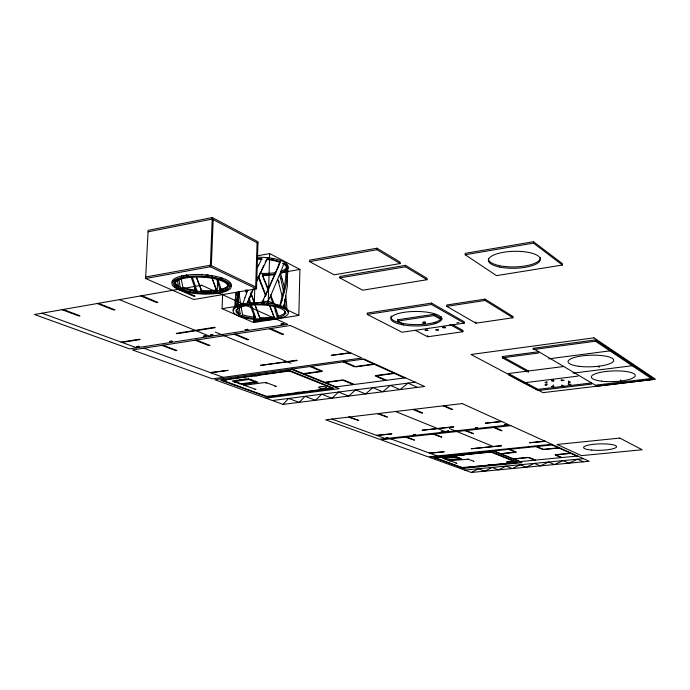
<?xml version="1.0" encoding="UTF-8"?>
<svg xmlns="http://www.w3.org/2000/svg" width="690" height="690" viewBox="0 0 690 690"><rect width="100%" height="100%" fill="white"/><g stroke="black" fill="none" stroke-linecap="round" stroke-linejoin="round"><path stroke-width="1.03" d="M286.315 277.026L286.315 274.801A194.002 144.193 5 0 0 286.126 269.341A24.469 7.754 2.4 0 1 280.657 272.723M400.088 263.563L400.096 262.105L376.964 248.202L309.637 260.147L309.603 261.613L334.124 274.818L400.088 263.563L376.956 249.702L309.603 261.613M427.007 279.709L405.487 266.806L405.496 265.357L339.868 276.483L339.851 277.906L362.699 290.214L427.007 279.709L427.007 278.294L405.496 265.357M397.647 319.772L397.638 321.066L403.271 324.015M376.956 249.702L376.964 248.202M367.253 314.45L367.261 313.062L431.543 303.1L464.223 321.773L464.232 323.127L402.029 332.235L367.253 314.45L431.543 304.514L464.232 323.127M222.646 293.811L222.085 308.68L253.687 322.558L298.839 315.425L299.917 269.428L269.669 253.592L257.172 255.869M298.839 315.425L268.281 301.056L269.669 253.592M253.687 322.558L253.782 319.401M253.851 317.288L253.955 314.131M254.291 303.591L254.757 288.843M255.68 286.945L257.085 242.742M256.516 288.834L258 241.759L212.296 217.54L148.134 230.365L145.599 278.519L193.778 299.52L256.516 288.834L210.303 266.771L145.599 278.519M175.226 282.426L175.251 281.856M216.695 279.234L217.574 281.925L217.221 290.801L216.522 290.913L211.994 277.751M218.428 283.737L218.523 281.253L217.747 279.002M210.303 266.771L212.296 217.54M213.193 219.549L211.338 265.693L210.01 265.935M280.977 300.909L284.478 286.911L286.298 273.456A189.163 140.148 -8.1 0 0 286.566 268.005L286.566 267.979A24.469 7.754 2.4 0 0 283.762 264.175M194.511 289.188L194.623 286.488M235.937 293.604L235.04 302.384A171.37 168.351 -58.2 0 0 234.729 307.455M239.016 292.491L237.541 301.159A175.165 164.125 -73 0 0 236.851 306.179M237.878 292.129L236.273 300.849A168.119 156.725 -70 0 0 235.514 305.894M282.357 263.373L283.771 263.468A167.636 91.632 -42.9 0 1 281.986 268.85L270.031 297.321M225.527 279.26L225.388 279.709M281.986 300.357L285.695 286.661L287.713 273.318A180.633 131.497 -8.8 0 0 288.032 267.91A25.935 8.22 2.4 0 0 283.832 263.278M181.539 276.207L181.72 275.655M221.041 278.07L220.878 278.527M244.967 297.588L247.788 290.059M186.662 275.784L186.869 275.25M221.87 277.656L221.602 278.337M186.059 275.534L186.378 274.732M249.987 297.364L253.264 289.222M249.737 296.898L253.221 288.748M278.061 267.487L264.598 296.743M256.671 281.218L260.932 271.653M269.73 286.35L277.484 267.918A170.982 75.529 -51.4 0 0 279.648 262.191L280.192 261.734A25.935 8.22 2.4 0 0 267.211 259.078L266.487 259.5A24.469 7.754 2.4 0 1 279.614 262.209M269.367 287.178L265.072 296.674M261.32 270.791L263.649 265.685M256.835 280.744L267.211 259.078M257.422 267.686L258.647 265.064M206.69 275.741L207.035 275.008M201.497 274.844L201.868 274.094M207.371 275.56L207.854 274.594M546.98 382.596C542.668 381.173 546.601 384.735 546.885 381.475M283.064 404.392L424.609 386.495L364.113 359.016L214.883 379.741L283.064 404.392L288.636 398.449L299.184 402.356L305.075 396.336L315.485 400.295L321.721 394.197L331.994 398.208L338.557 392.041L348.692 396.095L355.609 389.85L365.588 393.956L372.867 387.633L382.7 391.799L390.342 385.391L400.01 389.609L408.031 383.123L417.536 387.392M568.353 384.33L570.828 384.373L568.388 384.304L568.362 383.131M458.859 457.979L459.842 458.643L448.276 459.807L445.421 459.135M243.492 385.262L244.648 385.296M244.596 385.408L255.826 389.402M266.685 382.829L276.121 386.297M255.809 389.496L254.912 389.298M276.095 386.391L274.974 386.357M182.41 288.808L183.161 288.411L181.065 278.398M471.305 472.46L589.191 461.265L553.104 444.869L429.672 457.41L471.305 472.46L478.343 468.76L484.863 471.175L492.125 467.441L498.534 469.873L506.037 466.104L512.342 468.562L520.079 464.75L526.28 467.242L534.25 463.395L540.348 465.905L548.559 462.015L554.553 464.551L563.005 460.627L568.888 463.188L577.599 459.23L583.361 461.817M242.061 315.157L243.458 315.02A24.676 7.081 2.1 0 0 255.516 317.305L254.765 317.65M449.242 460.713L468.294 459.212M237.274 382.346L241.379 383.744L255.214 381.863L252.971 381.018M252.963 380.915L248.883 379.491L234.988 381.398L237.291 382.243M425.238 321.894L423.367 321.963M450.018 460.808L456.823 463.206M468.26 459.221L473.987 461.368L473.426 461.248M235.29 380.457L235.989 380.483M235.954 380.595L235.29 380.57M240.034 379.802L240.732 379.828M234.298 381.794L234.997 381.82M240.698 379.94L240.034 379.914M456.797 463.3L456.038 463.3M234.98 381.932L234.324 381.915M244.795 379.146L245.493 379.172M245.459 379.284L244.778 379.259M250.565 379.569L251.246 379.586M251.186 379.716L250.599 379.69M239.042 383.537L239.715 383.554M239.663 383.683L239.042 383.649M244.752 383.942L245.424 383.968M245.407 384.08L244.786 384.071M255.248 381.329L255.93 381.346M249.461 383.304L250.134 383.321M255.912 381.466L255.309 381.458M250.134 383.433L249.478 383.424M254.187 382.665L254.86 382.683M254.843 382.795L254.222 382.786M277.242 316.382L277.915 316.227A24.676 7.081 2.1 0 0 284.746 313.027L286.065 313.286M148.057 231.84L212.235 219.049L257.957 243.199M145.676 277.009L210.364 265.227L256.559 287.368M262.416 275.983L268.669 274.887M282.21 272.524L299.917 269.428M533.482 241.716L465.198 253.342L465.207 254.748L496.507 275.638L562.41 265.029L562.376 263.649L533.482 241.716L533.517 243.147L562.41 265.029M465.207 254.748L533.517 243.147M445.11 457.815L445.542 457.815M449.069 457.418L449.233 457.401M453.045 457.013L453.485 457.013M457.315 457.263L457.746 457.254M339.851 277.906L405.487 266.806M222.085 308.68L268.281 301.056M121.138 342.102L139.259 339.23L140.148 339.558L122.026 342.43M273.654 317.918L253.61 321.1L254.429 321.462L274.465 318.288M485.044 299.124L446.766 305.006L446.775 306.343L475.859 323.179L512.955 317.771L512.937 316.469L485.044 299.124L485.061 300.478L512.955 317.771M446.775 306.343L485.061 300.478M397.794 319.755L433.829 314.312M397.785 321.048L433.838 315.623M266.461 382.881L264.805 382.519L244.571 385.253M456.84 322.86L458.954 322.549M427.826 336.763L462.826 331.743M210.139 372.522L228.131 370.358L210.89 372.798M350.132 352.668L331.278 355.341L350.813 352.97M222.43 380.285L289.412 371.013M303.514 373.652L322.351 371.073L311.104 366.373M373.756 364.053L354.212 366.718L343.258 361.914M304.187 373.92L321.945 371.496L310.017 366.528M374.385 364.337L355.954 366.856L344.362 361.758M553.207 380.984L553.992 380.647L551.431 380.742L553.207 380.984L553.182 379.802M652.749 378.318L595.453 339.903L532.999 348.312L595.349 385.193L652.749 378.318L652.8 379.509L595.384 386.357M533.025 349.597L595.496 341.214L652.8 379.509M562.091 385.943L561.315 386.271L563.834 386.176L562.091 385.943L562.057 384.77M528.505 372.203L502.363 357.825L502.346 356.566L538.743 351.71M502.363 357.825L538.769 352.987M324.843 382.303L342.309 379.992L353.358 384.597M393.843 373.161L375.731 375.558L386.469 380.285M325.49 382.562L343.991 380.112L354.41 384.459M394.447 373.437L375.274 375.972L385.399 380.423M548.714 358.843L609.934 350.865L609.891 349.589M335.03 386.987L405.478 377.81M267.228 396.586L332.037 388.16M265.848 398.173L339.195 388.668L291.025 369.167M444.809 326.724L443.515 326.724M272.386 400.528L415.164 382.208M563.756 366.502L508.323 373.557L538.079 389.367L591.554 382.95M572.959 373.143L632.221 365.752L632.169 364.527M578.013 376.119L523.598 382.838L523.572 381.656M591.597 384.123L538.157 390.549L538.14 389.393M376.412 435.321L391.963 433.838L376.93 435.511M501.449 421.4L485.217 423.212L501.897 421.607M468.079 459.247L467.484 459.221M429.422 453.071L444.248 451.76L429.87 453.235M544.945 441.16L529.541 442.747L545.341 441.341M244.381 385.46L243.492 385.356M435.243 457.729L491.004 452.079M500.716 453.641L516.284 452.071L509.608 449.285M558.512 447.827L542.495 449.44L536.035 446.602M501.113 453.796L515.792 452.33L508.72 449.38M558.891 448L543.78 449.518L536.949 446.508M513.515 458.824L527.979 457.41L534.647 460.187M570.432 453.235L555.553 454.701L561.996 457.53M513.903 458.988L529.23 457.479L535.509 460.101M570.794 453.399L555.036 454.943L561.117 457.617M519.449 461.662L577.642 456.012M462.473 467.639L516.629 462.386M460.67 468.614L521.976 462.688L493.031 450.967M464.698 470.071L583.473 458.66M286.566 268.005L288.023 267.91M449.751 460.842L449.25 460.808M240.155 313.743L238.671 313.812A182.333 168.705 73.5 0 1 237.722 307.671M261.562 303.057L264.356 303.221M553.259 386.141L551.517 386.486L553.984 386.495L553.259 386.141L553.225 384.968M562.178 380.785C568.051 379.535 557.77 381.432 562.143 379.603M434.372 322.998L433.639 322.592L436.425 322.575M242.595 304.531L243.967 304.808M458.885 457.893L456.038 457.22L444.42 458.384L445.8 458.893M265.607 382.821L266.702 382.726M224.733 379.595L221.982 379.612L222.715 379.88M225.466 379.862L226.191 380.13L223.439 380.138M270.17 396.198L267.548 396.215L268.203 396.457M270.825 396.44L271.481 396.681L268.867 396.698M437.348 457.306L435.218 457.323L435.649 457.479M437.779 457.47L438.219 457.625L436.089 457.643M464.939 467.397L462.886 467.406L463.292 467.553M465.345 467.544L463.697 467.699M41.986 313.2L136.698 347.786M331.916 419.072L385.356 438.59M221.697 380.018L267.884 396.828M434.804 457.565L462.878 467.786M143.856 348.174L223.258 377.344M390.583 438.805L437.262 455.952M62.031 309.689L78.833 315.986L79.971 315.796L63.178 309.491M348.51 417.105L358.722 420.469L349.451 416.993M161.848 345.388L175.846 350.658L176.925 350.494L162.935 345.224M405.522 437.167L414.483 440.116L406.419 437.072M546.972 384.787C541.874 383.951 547.86 386.943 546.946 383.614M255.835 375.291L253.049 375.308L253.765 375.576M256.542 375.567L257.249 375.834L254.472 375.852M300.254 392.291L297.606 392.308L298.252 392.55M300.9 392.532L301.539 392.783L298.891 392.8M463.292 454.675L461.144 454.693L461.567 454.857M463.714 454.839L464.146 455.003L461.998 455.02M490.142 464.948L488.46 465.112M490.53 465.103L488.856 465.267M98.385 303.315L114.868 309.81L113.703 310.008L97.212 303.522M378.422 413.543L387.452 417.096L377.456 413.655M568.517 382.191C573.554 381.846 567.439 382.553 568.431 380.992M196.357 340.049L210.045 345.457L208.941 345.63L195.244 340.222M434.036 434.045L441.885 437.149L433.113 434.148M287.661 370.884L284.841 370.901L285.539 371.177M288.351 371.16L289.05 371.444L286.238 371.453M331.01 388.289L328.337 388.306L328.966 388.556M331.64 388.539L332.27 388.798L329.596 388.806M489.71 452.002L487.545 452.01L487.951 452.183M490.124 452.166L490.538 452.33L488.365 452.347M515.775 462.464L514.076 462.628M516.163 462.619L514.455 462.783M288.722 370.737L332.666 388.41M490.59 451.916L517.008 462.533M292.094 369.012L336.065 386.849M493.919 450.881L520.303 461.584M119.353 299.65L210.071 336.384M395.577 411.507L446.007 431.923M215.28 332.088L290.956 363.242M449.414 428.473L493.385 446.568M140.674 295.915L156.759 302.625L157.967 302.418L141.89 295.7M412.939 409.437L421.676 413.086L422.66 412.965L413.922 409.317M235.23 334.029L248.564 339.609L247.425 339.782L234.082 334.21M465.94 430.551L473.53 433.725L465 430.655M178.106 289.36L193.83 296.269L195.072 296.053L179.357 289.136M443.239 405.832L451.717 409.558L452.718 409.437L444.248 405.711M270.532 328.561L283.53 334.288L282.365 334.469L269.359 328.742M494.721 427.395L502.07 430.638L501.121 430.741L493.755 427.498M362.983 359.171L404.4 377.947M552.181 444.964L576.745 456.099M415.475 330.398L427.688 336.789L427.688 335.538M508.34 374.765L538.105 390.523M502.346 356.566L528.488 370.987M441.462 319.755L433.984 315.597L433.984 314.286L442.393 318.987M449.88 324.438L462.973 331.726L462.964 330.458L452.683 324.723M216.522 290.913L216.988 291.396A28.057 8.453 3 0 1 216.212 291.508M260.139 318.03L259.751 317.598A24.676 7.081 2.1 0 0 273.827 317.012L274.206 317.435M265.193 281.425L268.246 288.912M265.667 295.725L258.086 276.871M268.039 301.573L268.703 303.229M270.558 294.664L273.999 303.591M270.023 306.532L271.946 311.449M257.594 311.595L254.834 304.437M211.856 277.596L214.935 285.72M264.589 280.977L268.099 290.154M265.866 295.286L260.363 280.847M268.082 301.125L269.014 303.609M196.348 277.121L202.101 292.06L196.245 276.656M254.541 303.652L251.609 295.596M270.264 295.915L272.921 303.246M215.056 286.039L215.651 287.652M269.937 306.084L271.731 311.009M257.448 311.397L255.438 305.868M274.793 305.73L276.604 310.793M215.815 288.127L216.324 289.533M252.316 311.052L250.401 305.627M216.574 290.231L216.988 291.396M254.498 303.203L251.177 293.345M250.66 292.879L251.289 294.69M273.766 305.67L275.457 310.716M218.523 281.253L221.361 290.05M191.096 277.052L196.314 291.629L197.073 291.24L192.26 277.078M278.708 280.89L279.226 282.443M248.564 300.167L249.47 302.901M217.574 281.925L220.067 290.214M249.099 298.071L253.213 310.724A206.025 78.056 75.1 0 0 255.576 317.245M277.863 279.666L282.503 297.442M246.554 293.724L245.468 290.016M246.71 289.809L247.218 291.646M282.236 279.045L284.435 288.135M280.83 278.829L283.78 292.551M241.06 306.377L241.388 308.102M178.494 286.721L177.459 280.476M180.159 287.204L178.96 279.692M240.801 304.997L238.826 291.629M285.764 295.665L286.773 306.196A185.61 138.966 1.3 0 1 286.842 308.456M283.849 305.092L284.168 307.386M237.144 303.824L237.403 305.748M238.93 305.739L237.886 296.131M284.711 299.382L285.263 306.42A194.658 147.867 2.2 0 1 285.315 308.49M287.463 269.609L287.359 286.091L284.78 301.849A171.905 108.235 -36.8 0 1 283.262 307.507M227.424 283.995L227.571 286.41M236.058 292.189L236.265 295.104M620.724 379.871L620.767 381.053M598.963 366.192L599.006 367.416M595.453 339.903L595.496 341.214M475.841 321.894L475.859 323.179M431.543 303.1L431.543 304.514M540.339 257.689A25.979 8.513 -1.2 0 1 514.24 266.918A25.979 8.513 -1.2 0 1 488.408 258.569M441.479 316.71A25.323 7.279 0.2 0 1 415.285 324.602A25.323 7.279 0.2 0 1 391.342 316.011M223.396 289.964A28.057 8.453 3 0 1 222.775 290.154M211.399 291.982A28.057 8.453 3 0 1 201.014 292.008M195.313 291.516A28.057 8.453 3 0 1 193.347 291.258M190.5 290.809A28.057 8.453 3 0 1 189.586 290.637M184.566 289.464A28.057 8.453 3 0 1 183.825 289.248M175.838 285.626A28.057 8.453 3 0 1 174.82 284.72M173.811 281.27A28.057 8.453 3 0 1 173.854 281.166M183.031 276.354A28.057 8.453 3 0 1 183.894 276.173M186.749 275.69A28.057 8.453 3 0 1 188.422 275.474M205.879 275.413A28.057 8.453 3 0 1 208.397 275.681M211.425 276.112A28.057 8.453 3 0 1 212.391 276.276M215.194 276.819A28.057 8.453 3 0 1 216.082 277.018M220.101 278.096A28.057 8.453 3 0 1 222.887 279.079M227.821 286.428A28.049 8.478 3 0 1 220.127 289.377M216.134 290.067A28.049 8.478 3 0 1 200.592 290.524M196.822 290.214A28.049 8.478 3 0 1 182.928 287.48M178.063 285.496A28.049 8.478 3 0 1 174.786 283.133M233.358 310.595A27.634 7.935 2.1 0 1 260.613 302.582A27.634 7.935 2.1 0 1 288.204 312.354M266.426 318.487A27.634 7.935 2.1 0 1 260.993 318.47M272.041 311.492A198.729 68.828 58.4 0 1 274.301 317.486M276.518 310.767A197.314 99.196 50.5 0 1 278.467 316.615M282.072 300.331A167.972 88.061 -46.2 0 1 280.106 306.075M269.79 297.571A161.339 19.725 -61.7 0 1 266.892 303.686M261.441 303.479A160.227 7.461 -65.2 0 1 264.451 297.218M247.218 302.979A160.468 80.204 -71.4 0 1 249.677 296.855M242.656 304.549A161.745 104.457 -72.6 0 1 245.019 297.614M254.843 317.572A195.977 77.737 74 0 1 252.402 310.983M260.113 318.142A198.099 38.519 71.3 0 1 257.551 311.699M286.574 270.584A25.935 8.22 2.4 0 1 280.589 273.413M275.439 274.508A25.935 8.22 2.4 0 1 262.743 275.198L262.286 274.732A24.469 7.754 2.4 0 0 275.707 273.93M257.379 258.69A25.935 8.22 2.4 0 1 261.665 258.716L262.14 259.207A24.469 7.754 2.4 0 0 257.06 259.19M264.667 281.416A208.233 14.378 70.5 0 1 262.26 275.137M265.322 282.02A198.142 11.566 69 0 1 262.769 275.741M280.511 273.395A195.201 111.254 43.2 0 1 282.158 279.027M257.422 257.284A25.935 8.237 2.4 0 1 287.325 268.479M280.425 261.76A164.41 69.336 -50.8 0 1 278.148 267.453M258.681 265.245A158.821 28.023 -67.4 0 1 261.691 258.914M286.505 265.814A24.469 7.771 2.4 0 1 280.692 271.36M275.741 272.567A24.469 7.771 2.4 0 1 259.889 273.249M267.125 258.163A24.469 7.771 2.4 0 1 268.772 258.353M271.938 258.828A24.469 7.771 2.4 0 1 273.438 259.112M285.436 311.466A24.676 7.081 2.1 0 1 285.393 311.82M236.127 309.888A24.676 7.081 2.1 0 0 240.155 313.743A190.94 176.097 76.9 0 1 239.223 307.654M271.834 311.052A208.751 77.918 58.7 0 1 273.93 317.064M242.682 314.838A194.865 164.479 78.6 0 1 241.259 308.128M275.258 310.655A207.414 104.682 52.1 0 1 277.044 316.322M284.642 311.354A198.703 148.35 15.3 0 1 284.78 313.027M259.638 317.918A208.121 43.332 72.8 0 1 257.327 311.69M265.176 262.26A165.298 2.398 -65.6 0 1 266.029 260.397M248.115 302.091A166.618 84.741 -72.8 0 1 249.918 297.321M262.924 301.91A166.342 4.364 -66 0 1 263.934 299.676M281.21 300.84A175.001 95.108 -46.7 0 1 280.011 304.687M279.674 274.818A205.344 118.025 44.7 0 1 280.761 278.803M260.397 280.77A206.966 50.059 73.6 0 1 258.724 276.293M172.121 282.84A29.644 8.935 3 0 1 202.938 274.68A29.644 8.935 3 0 1 230.831 286.445M227.967 284.082A26.47 7.978 3 0 1 202.239 291.603A26.47 7.978 3 0 1 175.26 281.899M422.772 322.877L425.575 322.92L422.772 322.877M435.847 329.923L438.607 329.958L435.864 329.88M425.178 330.182L427.929 330.234L425.178 330.182M442.808 327.603L445.576 327.664L442.808 327.603M201.678 285.229L34.5 314.511L129.582 348.89L287.721 324.317L201.678 285.229M214.392 327.319L176.286 333.356L177.149 333.701L215.228 327.672L214.392 327.319M138.673 346.268L136.517 346.604L139.535 346.587L138.673 346.268M171.707 341.119L169.499 341.464L172.552 341.447L171.707 341.119M205.594 335.84L203.326 336.194L206.422 336.177L205.594 335.84M212.399 334.779L210.122 335.133L213.227 335.116L212.399 334.779M247.348 329.328L245.019 329.691L248.159 329.673L247.348 329.328M283.228 323.739L280.83 324.11L284.021 324.093L283.228 323.739M290.326 325.499L132.471 349.942L212.434 378.853L361.922 358.024L290.326 325.499M296.493 360.275L260.432 365.389L297.2 360.568L296.493 360.275M289.783 370.59L220.688 380.156L266.909 396.948L333.693 388.272L289.783 370.59M248.547 378.75L232.254 380.984L241.733 384.468L257.913 382.269L248.547 378.75M593.952 337.85L470.994 354.496L542.97 392.653L655.5 379.224L593.952 337.85M462.214 403.581L325.706 419.813L379.431 439.237L509.315 424.971L462.214 403.581M453.287 426.765L422.047 430.241L453.761 426.963L453.287 426.765M387.59 437.71L385.805 437.9L388.091 437.891L387.59 437.71M414.975 434.691L413.155 434.89L415.458 434.881L414.975 434.691M442.885 431.621L441.031 431.828L443.359 431.811L442.885 431.621M448.474 431.009L446.611 431.216L448.949 431.198L448.474 431.009M477.049 427.86L475.151 428.067L477.506 428.059L477.049 427.86M506.193 424.652L504.252 424.868L506.632 424.85L506.193 424.652M510.773 425.635L381.104 439.841L428.197 456.875L551.819 444.282L510.773 425.635M501.009 445.688L471.244 448.759L501.423 445.869L501.009 445.688M619.801 438.09L557.072 444.464L581.48 455.642L642.157 449.751L619.801 438.09M491.47 451.821L433.958 457.651L462.05 467.863L517.862 462.455L491.47 451.821M456.107 456.771L442.497 458.143L448.215 460.239L461.748 458.885L456.107 456.771M579.014 366.304A22.822 5.796 -1.8 0 0 613.686 360.465A22.822 5.796 -1.8 0 0 579.954 356.23A22.822 5.796 -1.8 0 0 579.014 366.304M601.594 381.165A21.977 5.339 -2 0 0 635.257 375.765A21.977 5.339 -2 0 0 603.069 371.876A21.977 5.339 -2 0 0 601.594 381.165M499.784 267.09A25.987 8.487 -1.2 0 0 540.305 259.94A25.987 8.487 -1.2 0 0 503.088 252.359A25.987 8.487 -1.2 0 0 499.784 267.09M403.512 324.947A25.323 7.254 0.2 0 0 441.6 318.806A25.323 7.254 0.2 0 0 403.719 312.38A25.323 7.254 0.2 0 0 403.512 324.947M246.597 318.254A27.643 7.909 2.1 0 0 288.342 312.958A27.643 7.909 2.1 0 0 247.218 304.575A27.643 7.909 2.1 0 0 246.597 318.254M248.167 317.616A24.676 7.064 2.1 0 0 285.401 312.863A24.676 7.064 2.1 0 0 248.641 305.394A24.676 7.064 2.1 0 0 248.167 317.616M185.162 291.68A29.653 8.91 3 0 0 231.124 287.031A29.653 8.91 3 0 0 188.43 276.423A29.653 8.91 3 0 0 185.162 291.68M186.076 291.344A28.066 8.427 3 0 0 229.554 286.937A28.066 8.427 3 0 0 189.12 276.906A28.066 8.427 3 0 0 186.076 291.344M187.904 291.232A26.47 7.952 3 0 0 228.028 286.514A26.47 7.952 3 0 0 188.853 277.492A26.47 7.952 3 0 0 187.904 291.232M591.744 450.078A16.5 3.209 -1.5 0 0 616.567 446.697A16.5 3.209 -1.5 0 0 591.917 444.515A16.5 3.209 -1.5 0 0 591.744 450.078M508.047 462.507A3.122 0.578 -0.8 0 0 512.748 461.946A3.122 0.578 -0.8 0 0 508.082 461.498A3.122 0.578 -0.8 0 0 508.047 462.507M320.574 388.263A4.019 0.949 1 0 0 326.672 387.564A4.019 0.949 1 0 0 320.703 386.616A4.019 0.949 1 0 0 320.574 388.263"/></g></svg>
